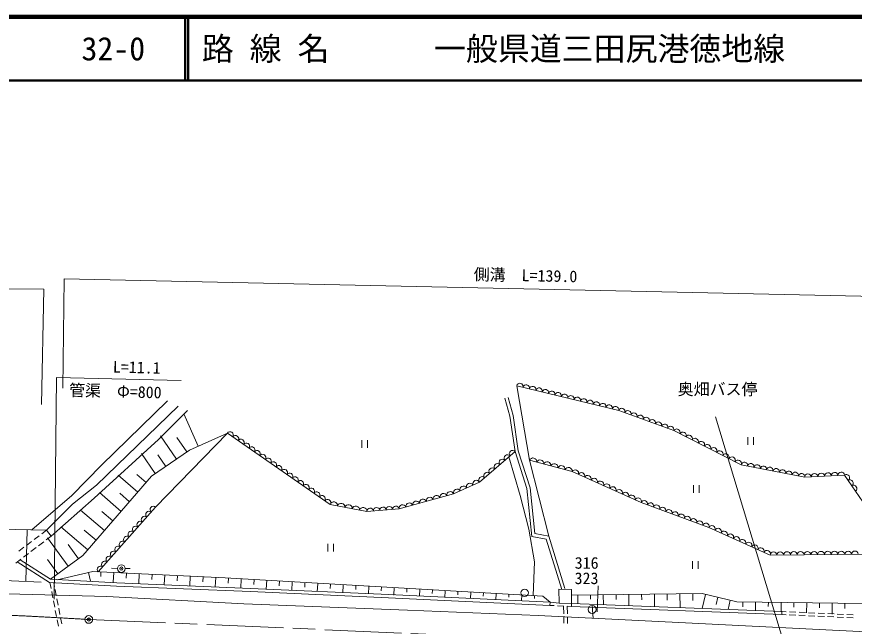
# Model space of a CAD drawing. Units: millimetres, scale not verified. Extents: x 40000 to 680000, y 20000 to 380000.
# Drawn here: x 151386 to 282560, y 284547 to 380000 of the extents above; entities that cross this region are included whole.
import ezdxf
from ezdxf.enums import TextEntityAlignment as Align

# ---------------------------------------------------------------- set-up
doc = ezdxf.new("R2010")
doc.units = ezdxf.units.MM
doc.header["$LTSCALE"] = 1000
doc.header["$PDMODE"] = 32
doc.header["$PDSIZE"] = 500
doc.linetypes.add('CHAIN', pattern=[18.5, 12, -1.5, 3.5, -1.5])
for name, color, linetype, lineweight in [('M-BGD', 7, 'Continuous', 13), ('M-BMK', 2, 'CHAIN', 13), ('M-BMK-SRVR', 3, 'Continuous', 13), ('M-STR-HTXT', 7, 'Continuous', 13), ('M-TTL', 2, 'Continuous', 140), ('M-TTL-LINE', 7, 'Continuous', 50)]:
    doc.layers.add(name, color=color, linetype=linetype, lineweight=lineweight)
doc.layers.add('M-TTL-TXT', color=7, linetype='Continuous')
doc.styles.add('ＭＳ ゴシック', font='')
doc.styles.get('ＭＳ ゴシック').set_extended_font_data('MS Gothic')

msp = doc.modelspace()

# ---------------------------------------------------------------- linework, layer by layer
at = {"layer": 'M-BGD'}
for p, q in [((179816, 312749), (177547, 317791)), ((271873, 280868), (260803, 317369)), ((176386, 310721), (173879, 314374)), ((178035, 311853), (176471, 314132)), ((205424, 313701), (205424, 312501)), ((206324, 312501), (206324, 313701)), ((265867, 314150), (265867, 312950)), ((266767, 312950), (266767, 314150)), ((173088, 308458), (170920, 311618)), ((174737, 309590), (173484, 311416)), ((171659, 307080), (170211, 308333)), ((170351, 305567), (167279, 308226)), ((257385, 306627), (257385, 305427)), ((258285, 305427), (258285, 306627)), ((167733, 302543), (164335, 305483)), ((169042, 304055), (167506, 305384)), ((173119, 303217), (164146, 293084)), ((165116, 299518), (161391, 302741)), ((166424, 301030), (164725, 302501)), ((152792, 291560), (153042, 299634)), ((155294, 299013), (156038, 299574)), ((156038, 299574), (156756, 298642)), ((162498, 296493), (158288, 300136)), ((163807, 298006), (161945, 299617)), ((152897, 297208), (153696, 297810)), ((154095, 298110), (154894, 298712)), ((156756, 298642), (156001, 298068)), ((159450, 293936), (156179, 298403)), ((151699, 296306), (152498, 296907)), ((154410, 296857), (153614, 296251)), ((155603, 297765), (154808, 297160)), ((161064, 295117), (159419, 297363)), ((200102, 297478), (200102, 296278)), ((201002, 296278), (201002, 297478)), ((153216, 295949), (152420, 295343)), ((152022, 295040), (151226, 294435)), ((157837, 292754), (156201, 294988)), ((257233, 294761), (257233, 293561)), ((258133, 293561), (258133, 294761)), ((162601, 292963), (162914, 291603)), ((164580, 293055), (164542, 292358)), ((167175, 293599), (166214, 293629)), ((166577, 292946), (166495, 291440)), ((168378, 293593), (169140, 293599)), ((168574, 292837), (168533, 292084)), ((170574, 292776), (170491, 291257)), ((172572, 292680), (172528, 291884)), ((174569, 292584), (174487, 291075)), ((156586, 291400), (156765, 290475)), ((157298, 290793), (157187, 291368)), ((176567, 292488), (176523, 291683)), ((178565, 292392), (178482, 290865)), ((180563, 292296), (180518, 291483)), ((182560, 292200), (182479, 290711)), ((184558, 292099), (184513, 291283)), ((186555, 291985), (186475, 290528)), ((188551, 291870), (188508, 291083)), ((190548, 291756), (190471, 290346)), ((192545, 291641), (192503, 290883)), ((194542, 291527), (194467, 290164)), ((196533, 291310), (196498, 290683)), ((156859, 289984), (157048, 289002)), ((157583, 289320), (157393, 290302)), ((198530, 291201), (198463, 289982)), ((200527, 291092), (200493, 290482)), ((202524, 290983), (202459, 289799)), ((204521, 290874), (204488, 290282)), ((206518, 290765), (206455, 289617)), ((208519, 290725), (208484, 290082)), ((210515, 290611), (210451, 289435)), ((212509, 290438), (212479, 289882)), ((214506, 290329), (214447, 289253)), ((216503, 290220), (216474, 289682)), ((218500, 290111), (218443, 289070)), ((220497, 290002), (220469, 289482)), ((242289, 286799), (242429, 290852)), ((157868, 287848), (157678, 288829)), ((222494, 289893), (222439, 288888)), ((224491, 289784), (224464, 289281)), ((226488, 289675), (226435, 288706)), ((228485, 289566), (228459, 289081)), ((230482, 289456), (230431, 288524)), ((232479, 289347), (232454, 288881)), ((239259, 289425), (239275, 288068)), ((241259, 289448), (241267, 288769)), ((243259, 289471), (243277, 287915)), ((245259, 289495), (245268, 288717)), ((247259, 289518), (247279, 287763)), ((249259, 289541), (249269, 288664)), ((251258, 289565), (251281, 287611)), ((253258, 289588), (253270, 288611)), ((255258, 289611), (255283, 287459)), ((257258, 289635), (257271, 288558)), ((259244, 289531), (258729, 287328)), ((261191, 289076), (260934, 287974)), ((263139, 288620), (262797, 287159)), ((157143, 288511), (157332, 287530)), ((158152, 286375), (157962, 287357)), ((234917, 288319), (234893, 287819)), ((235576, 287782), (234893, 287819)), ((236357, 288166), (234917, 288319)), ((237074, 287700), (236075, 287754)), ((237053, 286510), (237027, 287702)), ((238256, 287635), (237573, 287672)), ((237606, 287670), (237630, 286485)), ((238256, 287635), (238274, 288106)), ((238256, 287635), (271224, 286381)), ((238274, 288106), (271242, 286852)), ((241513, 287807), (241679, 285768)), ((265111, 288363), (265101, 287613)), ((267110, 288338), (267093, 286976)), ((269110, 288313), (269102, 287632)), ((271110, 288288), (271091, 286806)), ((273110, 288263), (273101, 287522)), ((275110, 288238), (275090, 286635)), ((277110, 288213), (277100, 287412)), ((279109, 288188), (279088, 286465)), ((281109, 288163), (281098, 287301)), ((157427, 287039), (157616, 286057)), ((237085, 285010), (237063, 286010)), ((237639, 285985), (237659, 284985)), ((271242, 286852), (271224, 286381)), ((271224, 286381), (271888, 286350)), ((271246, 286851), (271909, 286821)), ((272387, 286328), (273386, 286282)), ((272409, 286798), (273408, 286753)), ((273886, 286259), (274884, 286214)), ((273907, 286730), (274906, 286684)), ((275384, 286191), (276383, 286145)), ((275405, 286662), (276404, 286616)), ((276882, 286123), (277881, 286077)), ((276904, 286593), (277903, 286548)), ((278381, 286054), (279380, 286009)), ((278402, 286525), (279401, 286479)), ((279879, 285986), (280878, 285940)), ((279901, 286457), (280900, 286411)), ((281399, 286388), (282398, 286343)), ((157711, 285566), (157900, 284584)), ((158437, 284902), (158247, 285884)), ((281378, 285918), (282377, 285872))]:
    msp.add_line(p, q, dxfattribs=at)
for points in [[(287892, 288078), (285314, 295848), (284457, 303180), (281041, 308229), (274804, 307872), (264854, 309833), (254280, 315179), (245667, 318357), (229688, 322218)], [(234718, 298637), (231708, 310545), (229688, 322218)], [(236745, 290326), (234317, 298190), (232063, 298627), (231295, 306139), (229440, 311913), (228639, 317426), (227853, 320256)], [(237237, 290478), (234718, 298637), (232537, 299060), (231802, 306246), (229943, 312030), (229144, 317532), (228349, 320394)], [(153761, 299622), (160030, 305045), (164664, 309767), (175000, 319865)], [(176663, 319034), (163891, 306648), (160119, 303678), (156038, 299574)], [(156756, 298642), (163535, 304599), (173574, 313806), (178148, 318351)], [(156666, 291897), (161728, 295603), (172508, 308060), (178436, 312128), (184376, 314801), (173119, 303217)], [(229440, 311913), (223856, 307131), (219817, 305290), (211263, 302914), (206243, 302527), (200481, 303626), (184376, 314801)], [(232291, 289362), (232471, 294648), (231614, 299750), (230217, 305009), (228457, 311081)], [(285314, 295848), (269381, 295696), (259788, 300029), (249185, 303920), (238373, 308761), (231708, 310545)], [(62547, 296485), (70470, 298712), (102992, 299900), (116655, 300405), (156038, 299574)], [(151473, 294623), (156508, 291405), (167015, 290835), (187984, 289974), (209636, 289023), (234893, 287819)], [(151897, 294945), (156666, 291897), (167039, 291335), (188005, 290474), (209659, 289523), (234917, 288319)], [(62510, 293140), (94288, 293260), (120307, 292607), (150572, 291656), (155207, 291473)], [(157729, 291839), (163302, 293125), (184007, 292131), (233786, 289276), (234917, 288319)], [(62489, 291286), (82546, 291167), (104792, 291138), (120831, 290722), (147968, 289667), (165489, 289213), (186948, 288052), (212598, 287042), (233047, 286234), (287578, 283507), (298586, 285970)], [(287892, 288078), (264190, 288375), (258725, 289652), (238259, 289413)]]:
    msp.add_lwpolyline(points, dxfattribs=at)
msp.add_lwpolyline([(236357, 288166), (238274, 288106), (238250, 290294), (236273, 290336)], close=True, dxfattribs=at)
for centre, radius in [((167773, 293579), 600), ((230934, 289779), 581), ((241511, 287179), 628)]:
    msp.add_circle(centre, radius, dxfattribs=at)
for centre, radius, start, end in [((230184, 322084), 514, 347.96656, 164.86481), ((231183, 321842), 514, 347.96656, 164.86481), ((232181, 321601), 514, 347.96656, 164.86481), ((233180, 321360), 514, 347.96656, 164.86481), ((234179, 321118), 514, 347.96656, 164.86481), ((235177, 320877), 514, 347.96656, 164.86481), ((236176, 320636), 514, 347.96656, 164.86481), ((237175, 320395), 514, 347.96656, 164.86481), ((238174, 320153), 514, 347.96656, 164.86481), ((239172, 319912), 514, 347.96656, 164.86481), ((240171, 319671), 514, 347.96656, 164.86481), ((241170, 319429), 514, 347.96656, 164.86481), ((242168, 319188), 514, 347.96656, 164.86481), ((243167, 318947), 514, 347.96656, 164.86481), ((244166, 318705), 514, 347.96656, 164.86481), ((245164, 318464), 514, 347.96656, 164.86481), ((246142, 318171), 510, 340.88783, 158.60753), ((247099, 317818), 510, 340.88783, 158.60753), ((248056, 317464), 510, 340.88783, 158.60753), ((249013, 317111), 510, 340.88783, 158.60753), ((249970, 316758), 510, 340.88783, 158.60753), ((250927, 316405), 510, 340.88783, 158.60753), ((251884, 316052), 510, 340.88783, 158.60753), ((252841, 315699), 510, 340.88783, 158.60753), ((184791, 314494), 516, 327.03277, 143.4582), ((253798, 315346), 510, 340.88783, 158.60753), ((254743, 314900), 540, 337.43061, 148.92543), ((255704, 314414), 540, 337.43061, 148.92543), ((185638, 313905), 516, 327.03277, 143.4582), ((186486, 313317), 516, 327.03277, 143.4582), ((256665, 313928), 540, 337.43061, 148.92543), ((257627, 313442), 540, 337.43061, 148.92543), ((187334, 312729), 516, 327.03277, 143.4582), ((188181, 312141), 516, 327.03277, 143.4582), ((258588, 312956), 540, 337.43061, 148.92543), ((259549, 312470), 540, 337.43061, 148.92543), ((260510, 311984), 540, 337.43061, 148.92543), ((189029, 311553), 516, 327.03277, 143.4582), ((189877, 310965), 516, 327.03277, 143.4582), ((190724, 310377), 516, 327.03277, 143.4582), ((228260, 310869), 526, 43.38255, 217.76983), ((229058, 311552), 526, 43.38255, 217.76983), ((232242, 310319), 581, 353.00234, 157.03071), ((261472, 311498), 540, 337.43061, 148.92543), ((262433, 311012), 540, 337.43061, 148.92543), ((263394, 310526), 540, 337.43061, 148.92543), ((191572, 309789), 516, 327.03277, 143.4582), ((192419, 309200), 516, 327.03277, 143.4582), ((226665, 309503), 526, 43.38255, 217.76983), ((227462, 310186), 526, 43.38255, 217.76983), ((233353, 310021), 581, 353.00234, 157.03071), ((234464, 309724), 581, 353.00234, 157.03071), ((235575, 309427), 581, 353.00234, 157.03071), ((236686, 309129), 581, 353.00234, 157.03071), ((264355, 310040), 540, 337.43061, 148.92543), ((265350, 309728), 507, 349.65751, 168.05172), ((266345, 309532), 507, 349.65751, 168.05172), ((267340, 309336), 507, 349.65751, 168.05172), ((268335, 309140), 507, 349.65751, 168.05172), ((193267, 308612), 516, 327.03277, 143.4582), ((194115, 308024), 516, 327.03277, 143.4582), ((225069, 308136), 526, 43.38255, 217.76983), ((225867, 308819), 526, 43.38255, 217.76983), ((237797, 308832), 581, 353.00234, 157.03071), ((238849, 308505), 540, 340.1169, 151.63722), ((239831, 308065), 540, 340.1169, 151.63722), ((269330, 308944), 507, 349.65751, 168.05172), ((270325, 308747), 507, 349.65751, 168.05172), ((271320, 308551), 507, 349.65751, 168.05172), ((272315, 308355), 507, 349.65751, 168.05172), ((273310, 308159), 507, 349.65751, 168.05172), ((274305, 307963), 507, 349.65751, 168.05172), ((275325, 307881), 521, 5.58495, 180.95602), ((276364, 307940), 521, 5.58495, 180.95602), ((277404, 308000), 521, 5.58495, 180.95602), ((278443, 308059), 521, 5.58495, 180.95602), ((279483, 308119), 521, 5.58495, 180.95602), ((280522, 308178), 521, 5.58495, 180.95602), ((281319, 307803), 508, 304.98626, 123.16813), ((194962, 307436), 516, 327.03277, 143.4582), ((195810, 306848), 516, 327.03277, 143.4582), ((223375, 306848), 558, 30.46689, 198.54792), ((224272, 307453), 526, 43.38255, 217.76983), ((240814, 307625), 540, 340.1169, 151.63722), ((241797, 307185), 540, 340.1169, 151.63722), ((242780, 306744), 540, 340.1169, 151.63722), ((281888, 306962), 508, 304.98626, 123.16813), ((196658, 306260), 516, 327.03277, 143.4582), ((197505, 305672), 516, 327.03277, 143.4582), ((219297, 305085), 558, 21.47849, 189.56973), ((220346, 305467), 558, 30.46689, 198.54792), ((221355, 305928), 558, 30.46689, 198.54792), ((222365, 306388), 558, 30.46689, 198.54792), ((243763, 306304), 540, 340.1169, 151.63722), ((244746, 305864), 540, 340.1169, 151.63722), ((245728, 305424), 540, 340.1169, 151.63722), ((282458, 306120), 508, 304.98626, 123.16813), ((198353, 305084), 516, 327.03277, 143.4582), ((199201, 304495), 516, 327.03277, 143.4582), ((200048, 303907), 516, 327.03277, 143.4582), ((215021, 303897), 558, 21.47849, 189.56973), ((216090, 304194), 558, 21.47849, 189.56973), ((217159, 304491), 558, 21.47849, 189.56973), ((218228, 304788), 558, 21.47849, 189.56973), ((246711, 304984), 540, 340.1169, 151.63722), ((247694, 304544), 540, 340.1169, 151.63722), ((248677, 304104), 540, 340.1169, 151.63722), ((172790, 302814), 521, 50.78365, 226.16226), ((201040, 303424), 594, 358.31433, 160.08993), ((202192, 303204), 594, 358.31433, 160.08993), ((203345, 302985), 594, 358.31433, 160.08993), ((204497, 302765), 594, 358.31433, 160.08993), ((205649, 302545), 594, 358.31433, 160.08993), ((206745, 302563), 503, 4.79053, 184.00688), ((207749, 302640), 503, 4.79053, 184.00688), ((208753, 302717), 503, 4.79053, 184.00688), ((209757, 302794), 503, 4.79053, 184.00688), ((210761, 302872), 503, 4.79053, 184.00688), ((211813, 303006), 558, 21.47849, 189.56973), ((212882, 303303), 558, 21.47849, 189.56973), ((213951, 303600), 558, 21.47849, 189.56973), ((249662, 303730), 514, 341.36374, 158.33537), ((250626, 303377), 514, 341.36374, 158.33537), ((251590, 303023), 514, 341.36374, 158.33537), ((252554, 302669), 514, 341.36374, 158.33537), ((171409, 301255), 521, 50.78365, 226.16226), ((172100, 302034), 521, 50.78365, 226.16226), ((253518, 302316), 514, 341.36374, 158.33537), ((254482, 301962), 514, 341.36374, 158.33537), ((255445, 301608), 514, 341.36374, 158.33537), ((256409, 301255), 514, 341.36374, 158.33537), ((170719, 300475), 521, 50.78365, 226.16226), ((257373, 300901), 514, 341.36374, 158.33537), ((258337, 300547), 514, 341.36374, 158.33537), ((259301, 300193), 514, 341.36374, 158.33537), ((169339, 298916), 521, 50.78365, 226.16226), ((170029, 299696), 521, 50.78365, 226.16226), ((260256, 299788), 527, 338.63114, 152.75121), ((261216, 299355), 527, 338.63114, 152.75121), ((262175, 298921), 527, 338.63114, 152.75121), ((167958, 297358), 521, 50.78365, 226.16226), ((168648, 298137), 521, 50.78365, 226.16226), ((263134, 298488), 527, 338.63114, 152.75121), ((264094, 298055), 527, 338.63114, 152.75121), ((265053, 297621), 527, 338.63114, 152.75121), ((167268, 296578), 521, 50.78365, 226.16226), ((266012, 297188), 527, 338.63114, 152.75121), ((266972, 296755), 527, 338.63114, 152.75121), ((267931, 296321), 527, 338.63114, 152.75121), ((165887, 295019), 521, 50.78365, 226.16226), ((166578, 295799), 521, 50.78365, 226.16226), ((268891, 295888), 527, 338.63114, 152.75121), ((269913, 295669), 532, 4.00042, 177.09052), ((270975, 295679), 532, 4.00042, 177.09052), ((272037, 295689), 532, 4.00042, 177.09052), ((273099, 295699), 532, 4.00042, 177.09052), ((274161, 295709), 532, 4.00042, 177.09052), ((275223, 295719), 532, 4.00042, 177.09052), ((276286, 295730), 532, 4.00042, 177.09052), ((277348, 295740), 532, 4.00042, 177.09052), ((278410, 295750), 532, 4.00042, 177.09052), ((279472, 295760), 532, 4.00042, 177.09052), ((280534, 295770), 532, 4.00042, 177.09052), ((281596, 295780), 532, 4.00042, 177.09052), ((282658, 295790), 532, 4.00042, 177.09052), ((164507, 293460), 521, 50.78365, 226.16226), ((165197, 294240), 521, 50.78365, 226.16226)]:
    msp.add_arc(centre, radius, start, end, dxfattribs=at)
msp.add_point((167773, 293579), dxfattribs=at)
at = {"layer": 'M-BMK'}
msp.add_line((162674, 285607), (262709, 281276), dxfattribs=at)
msp.add_arc((77849, -1172197), 1460270, 86.66988, 90.60414, dxfattribs=at)
at = {"layer": 'M-BMK-SRVR'}
msp.add_circle((162674, 285607), 600, dxfattribs=at)
msp.add_point((162674, 285607), dxfattribs=at)
at = {"layer": 'M-STR-HTXT'}
for points in [[(158586, 321851), (158802, 338970), (298008, 335940), (297604, 317662)], [(63078, 330713), (63078, 338095), (155610, 337323), (155266, 319297)], [(157225, 288765), (157606, 323525), (177150, 323049)]]:
    msp.add_lwpolyline(points, dxfattribs=at)
at = {"layer": 'M-TTL'}
msp.add_line((680000, 380000), (40000, 380000), dxfattribs=at)
at = {"layer": 'M-TTL-LINE'}
for p, q in [((177750, 380000), (177750, 370000)), ((178250, 380000), (178250, 370000)), ((40000, 370000), (680000, 370000))]:
    msp.add_line(p, q, dxfattribs=at)

# ---------------------------------------------------------------- texts
at = {"layer": 'M-BGD', "style": 'ＭＳ ゴシック'}
for s, p in [('奥畑バス停', (261150, 320209)), ('316', (240645, 293007)), ('323', (240627, 290596))]:
    msp.add_text(s, height=1833, dxfattribs=at).set_placement(p, align=Align.BOTTOM_CENTER)
at = {"layer": 'M-STR-HTXT', "style": 'ＭＳ ゴシック'}
for s, rotation, p in [('側溝\u3000L=139.0', 358.753, (231044, 338038)), ('L=11.1', 358.413, (170145, 323634)), ('管渠\u3000Φ=800', 358.413, (166796, 319880))]:
    msp.add_text(s, height=1833, rotation=rotation, dxfattribs=at).set_placement(p, align=Align.BOTTOM_CENTER)
at = {"layer": 'M-TTL-TXT', "style": 'ＭＳ ゴシック'}
for s, p in [('32-0', (161521, 375000)), ('路 線 名', (180380, 375000)), ('一般県道三田尻港徳地線', (216734, 375000))]:
    msp.add_text(s, height=3666, dxfattribs=at).set_placement(p, align=Align.MIDDLE_LEFT)

doc.saveas('drawing.dxf')
